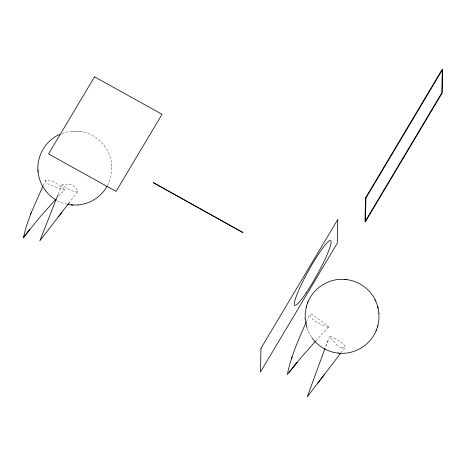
<?xml version="1.0" encoding="UTF-8"?>
<svg xmlns="http://www.w3.org/2000/svg" width="466" height="466" viewBox="0 0 466 466"><rect width="100%" height="100%" fill="white"/><g stroke="black" fill="none" stroke-linecap="round" stroke-linejoin="round"><path stroke-width="0.35" stroke-dasharray="2.33 1.75" d="M341.625 347.927C351.585 348.539 337.134 339.405 335.066 338.596C334.297 338.205 328.472 334.605 330.225 337.489A16.52 3.874 30.8 0 0 330.575 337.902L333.26 340.809A33.034 7.741 30.8 0 1 334.576 342.359L335.537 343.652A11.277 2.645 30.8 0 0 335.922 344.106L337.46 345.556M327.878 327.202A3.973 0.932 30.8 0 0 327.685 325.775L325.74 324.225A11.277 2.645 30.8 0 0 324.965 323.672L322.536 322.018A33.034 7.741 30.8 0 1 319.909 320.148L315.383 316.793A16.52 3.874 30.8 0 0 314.684 316.292C313.443 315.593 310.135 312.634 309.61 315.138C313.047 321.802 321.231 324.586 327.814 327.155M67.721 184.105L67.232 184.204A33.034 7.741 30.8 0 1 65.84 184.286L63.096 184.181A16.52 3.874 30.8 0 0 62.735 184.198C61.122 185.684 66.725 187.571 67.768 188.567C71.95 191.538 83.397 195.248 74.31 186.505A3.973 0.932 30.8 0 0 70.11 184.221L68.578 183.983A11.277 2.645 30.8 0 0 68.182 184.006L67.879 184.064M328.035 340.57L325.501 347.088L329.643 336.394M58.128 194.38L62.129 184.46M306.343 321.837L309.628 314.567M43.227 185.445L45.656 180.26C52.227 178.711 58.535 185.515 63.807 188.782M107.518 185.439C110.681 179.532 112.166 172.74 111.776 166.053M45.656 180.26C45.144 182.905 48.61 184.082 50.526 184.996A16.52 3.874 30.8 0 0 51.231 185.276L55.792 186.959A33.034 7.741 30.8 0 1 58.436 188.014L60.883 189.062A11.277 2.645 30.8 0 0 61.658 189.371L63.586 189.959M344.834 347.782L341.333 352.354M77.537 191.858L70.127 201.504M328.448 327.045L316.07 340.652M58.693 196.169L64.413 189.878M61.838 133.503L66.306 132.134L71.566 131.284M71.508 131.29L73.296 131.167M73.267 131.173L75.038 131.138M75.026 131.138L76.785 131.185M76.774 131.185L78.544 131.319M80.228 131.529C97.359 133.695 111.38 149.295 111.805 166.537M78.504 131.319L80.292 131.534M67.121 204.265L62.613 203.013L57.79 200.928M104.11 145.497L104.349 145.8M311.585 337.262L309.028 332.934M307.164 328.547L308.358 331.524M308.259 331.32L309.133 333.149M111.648 164.312L111.683 164.789M341.671 347.974A3.973 0.932 30.8 0 1 337.431 345.551M63.871 188.8A3.973 0.932 30.8 0 1 63.626 189.988"/><path stroke-width="0.7" d="M23.3 237.876L29.696 229.54L23.3 237.876L26.172 226.732L30.913 213.445M306.226 307.176L305.195 313.338L305.178 319.047M377.897 325.454L378.928 319.292L378.945 313.583M306.587 305.865L307.682 302.696M376.441 329.94L377.536 326.771M306.156 307.42L306.645 305.661M377.477 326.975L377.961 325.21M306.046 322.495C298.584 339.353 290.976 356.397 287.341 374.577L301.281 357.323L315.616 341.153M292.118 356.822L291.57 358.471M324.953 348.504L307.275 396.846L322.053 377.524M31.234 212.624L42.924 186.091M30.552 214.36L31.28 212.513M57.866 195.038L39.849 240.846L69.696 202.069M308.061 301.776C313.898 287.679 329.159 278.173 344.426 279.414M339.697 353.216C354.964 354.457 370.225 344.951 376.062 330.854M307.583 302.935L308.137 301.595M375.986 331.035L376.54 329.695M107.04 186.336C101.221 196.769 90.066 203.974 78.154 204.941M322.332 377.157L324.441 374.408M317.463 383.53L340.594 353.321M58.256 216.946L61.85 212.275M26.708 233.437L39.913 217.109L55.256 199.943M289.077 372.346L290.767 370.208M290.743 370.231L297.028 362.426L293.953 366.206M59.677 134.383C45.971 140.353 36.901 155.26 37.944 170.172M78.206 204.941L72.929 205.04L67.692 204.393M71.176 204.906L72.929 205.04M345.988 279.553C358.278 280.753 369.631 288.623 375.095 299.696M313.001 339.19C319.07 346.937 328.338 352.092 338.135 353.082M344.199 279.396L346.221 279.571M337.902 353.065L339.924 353.234M56.264 200.083C45.517 193.926 38.346 182.078 37.909 169.688M45.371 190.431L45.61 190.728M311.917 337.757L312.639 338.712M375.765 301.106L377.681 306.36L378.963 313.81M374.99 299.487L375.864 301.31M306.96 327.988L305.16 318.826M378.171 308.317L377.681 306.36M38.037 171.436L38.072 171.919M153.355 182.684L242.897 232.54L153.355 182.684M260.972 348.283L260.477 372.002L337.256 243.217L337.757 219.498L260.972 348.283M365.495 197.939L365 221.659L441.78 92.874L442.275 69.154L365.495 197.939M365.921 198.062L365.426 221.775L442.205 92.99L442.7 69.277L365.921 198.062M94.528 76.832L48.551 153.943L116.081 191.398L162.057 114.287L94.528 76.832M306.197 292.834A36.983 4.747 -61 0 0 330.866 240.846A36.983 4.747 -61 0 0 301.024 285.25A36.983 4.747 -61 0 0 306.197 292.834"/></g></svg>
